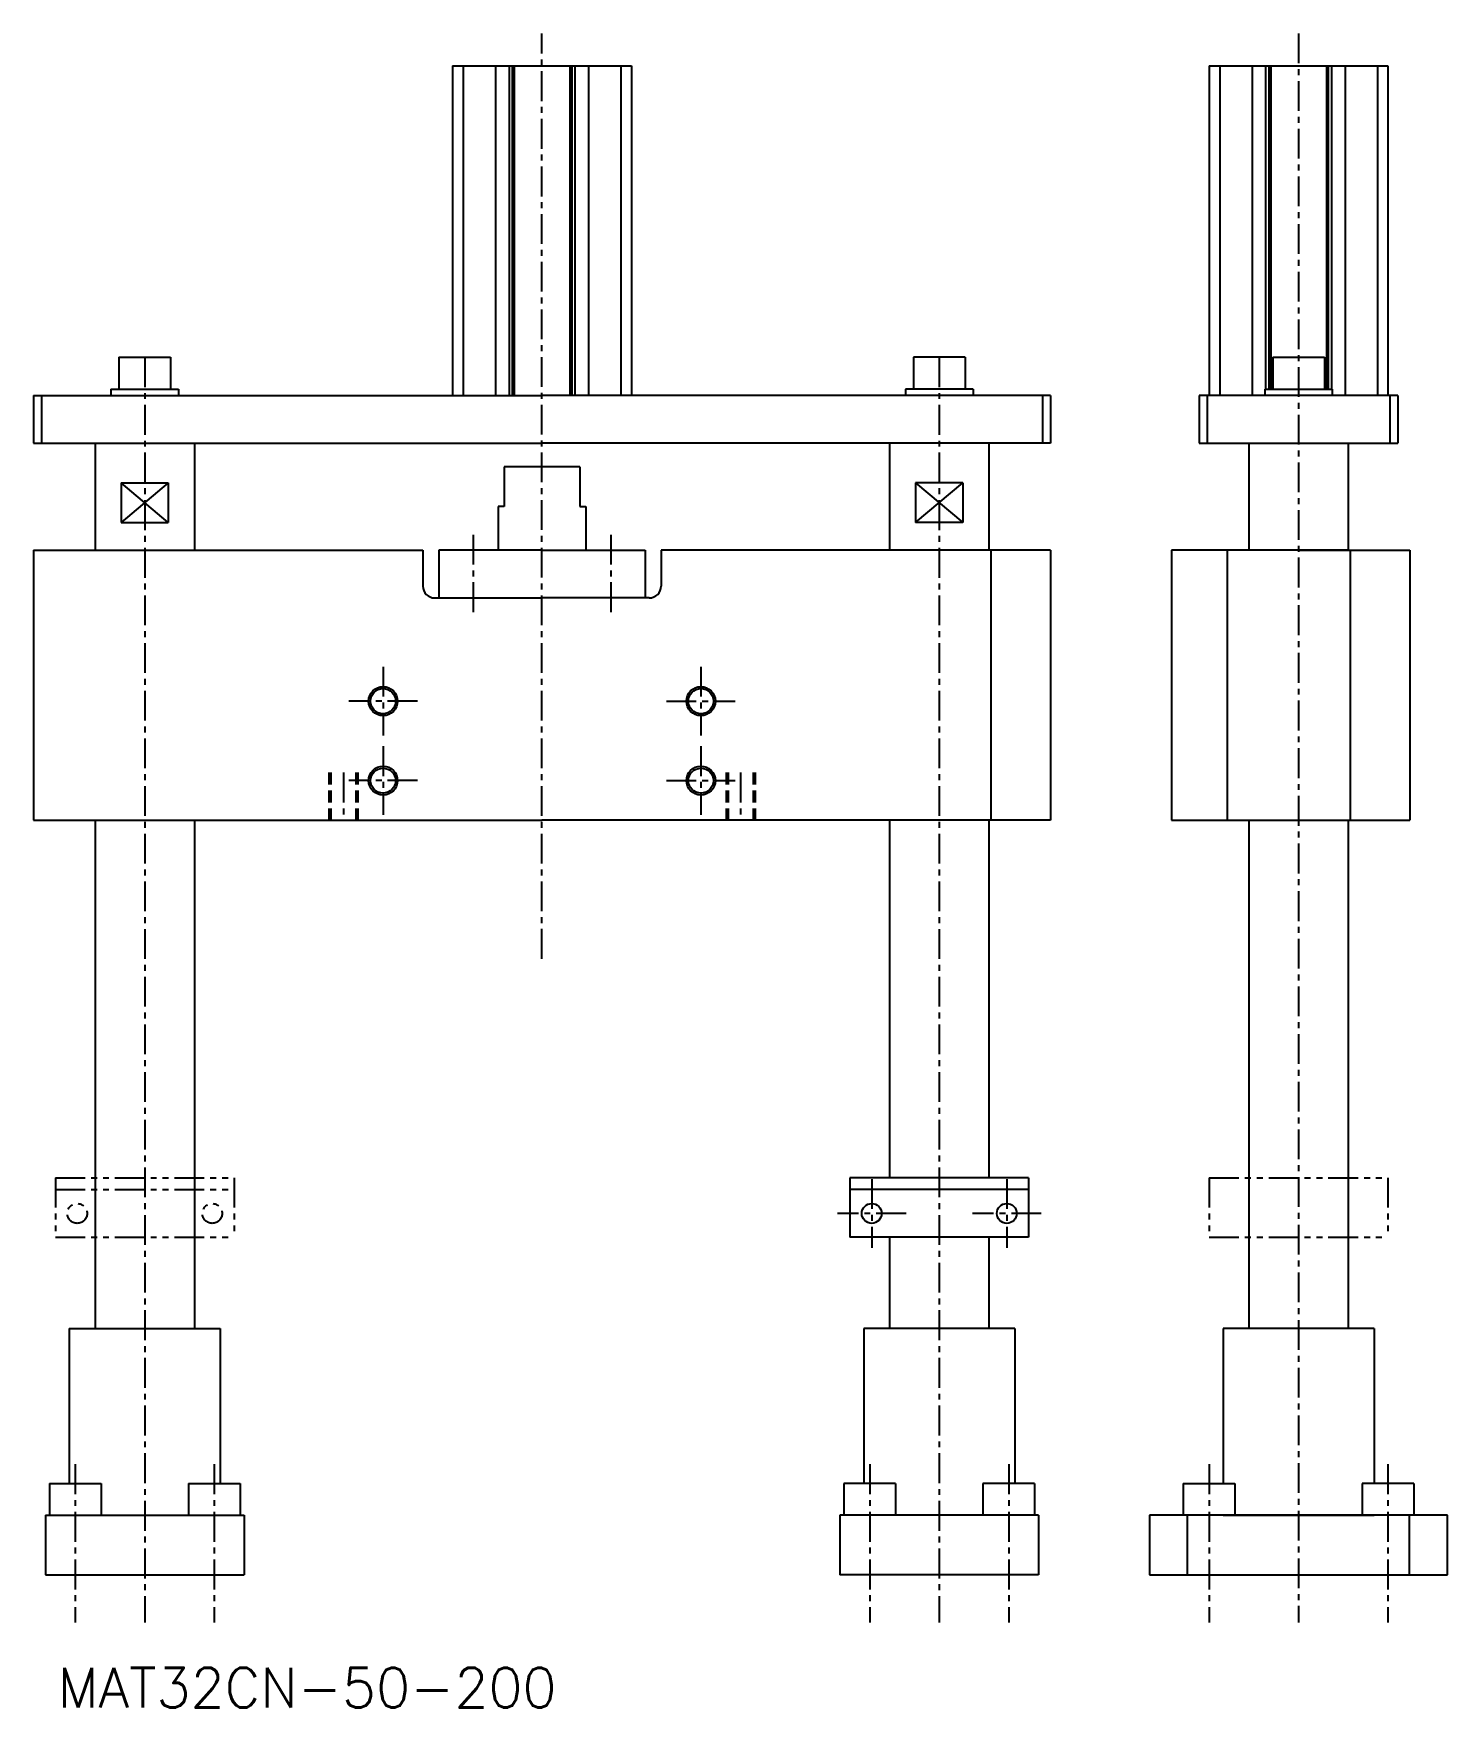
# Model space of a CAD drawing. Extents: x -509 to 474, y -330 to 241.
# Drawn here: x -508.9 to -152.9, y -330.4 to 91.1 of the extents above; entities that cross this region are included whole.
import ezdxf

# ---------------------------------------------------------------- set-up
doc = ezdxf.new("R2010")
doc.units = 0
for name, pattern in [('CENTER', [12, 7.5, -1.5, 1.5, -1.5]), ('DASHED', [4.5, 3, -1.5]), ('PHANTOM', [15, 7.5, -1.5, 1.5, -1.5, 1.5, -1.5])]:
    doc.linetypes.add(name, pattern=pattern)
doc.layers.get('0').update_dxf_attribs({"linetype": 'CONTINUOUS'})
doc.layers.add('CENTER', color=1, linetype='CENTER')
doc.styles.get("Standard").update_dxf_attribs({"font": 'txt.shx'})

msp = doc.modelspace()

# ---------------------------------------------------------------- linework, layer by layer
at = {"color": 7, "linetype": 'CONTINUOUS'}
for p, q in [((-403.38, 83), (-403.38, 0)), ((-403.38, 83), (-380.88, 83)), ((-400.72, 83), (-400.72, 0)), ((-392.58, 83), (-392.58, 0)), ((-389.18, 83), (-389.18, 0)), ((-388.38, 83), (-388.38, 0)), ((-387.88, 83), (-387.88, 0)), ((-380.88, 83), (-358.38, 83)), ((-373.88, 83), (-373.88, 0)), ((-373.38, 83), (-373.38, 0)), ((-372.58, 83), (-372.58, 0)), ((-369.18, 83), (-369.18, 0)), ((-361.04, 83), (-361.04, 0)), ((-358.38, 83), (-358.38, 0)), ((-212.94, 83), (-212.94, 0)), ((-212.94, 83), (-190.44, 83)), ((-210.28, 83), (-210.28, 0)), ((-202.14, 83), (-202.14, 0)), ((-198.74, 83), (-198.74, 1.6)), ((-197.94, 83), (-197.94, 1.6)), ((-197.44, 83), (-197.44, 1.6)), ((-190.44, 83), (-167.94, 83)), ((-183.44, 83), (-183.44, 1.6)), ((-182.94, 83), (-182.94, 1.6)), ((-182.14, 83), (-182.14, 1.6)), ((-178.74, 83), (-178.74, 0)), ((-170.6, 83), (-170.6, 0)), ((-167.94, 83), (-167.94, 0)), ((-487.38, 9.6), (-474.38, 9.6)), ((-487.38, 9.6), (-487.38, 1.6)), ((-474.38, 9.6), (-474.38, 1.6)), ((-274.38, 9.6), (-287.38, 9.6)), ((-287.38, 9.6), (-287.38, 1.6)), ((-274.38, 9.6), (-274.38, 1.6)), ((-196.94, 9.6), (-183.94, 9.6)), ((-196.94, 9.6), (-196.94, 1.6)), ((-183.94, 9.6), (-183.94, 1.6)), ((-508.88, 0), (-380.88, 0)), ((-508.88, 0), (-508.88, -12)), ((-506.88, 0), (-506.88, -12)), ((-489.38, 1.6), (-472.38, 1.6)), ((-489.38, 1.6), (-489.38, 0)), ((-472.38, 1.6), (-472.38, 0)), ((-252.88, 0), (-380.88, 0)), ((-272.38, 1.6), (-289.38, 1.6)), ((-289.38, 1.6), (-289.38, 0)), ((-272.38, 1.6), (-272.38, 0)), ((-254.88, 0), (-254.88, -12)), ((-252.88, 0), (-252.88, -12)), ((-165.44, 0), (-215.44, 0)), ((-215.44, 0), (-215.44, -12)), ((-213.44, 0), (-213.44, -12)), ((-198.94, 1.6), (-181.94, 1.6)), ((-198.94, 1.6), (-198.94, 0)), ((-181.94, 1.6), (-181.94, 0)), ((-167.44, 0), (-167.44, -12)), ((-165.44, 0), (-165.44, -12)), ((-508.88, -12), (-493.38, -12)), ((-508.88, -12), (-380.88, -12)), ((-493.38, -12), (-493.38, -39)), ((-468.38, -12), (-468.38, -39)), ((-252.88, -12), (-380.88, -12)), ((-293.38, -12), (-293.38, -39)), ((-268.38, -12), (-268.38, -39)), ((-215.44, -12), (-165.44, -12)), ((-202.94, -12), (-202.94, -39)), ((-177.94, -12), (-177.94, -39)), ((-390.38, -18), (-390.38, -28)), ((-371.38, -18), (-390.38, -18)), ((-371.38, -18), (-371.38, -28)), ((-486.82, -22), (-474.94, -22)), ((-486.82, -22), (-486.82, -32)), ((-474.94, -22), (-486.82, -32)), ((-474.94, -32), (-486.82, -22)), ((-474.94, -22), (-474.94, -32)), ((-286.82, -22), (-286.82, -32)), ((-286.82, -32), (-274.94, -22)), ((-274.94, -22), (-286.82, -22)), ((-286.82, -22), (-274.94, -32)), ((-274.94, -22), (-274.94, -32)), ((-391.88, -28), (-391.88, -39)), ((-390.38, -28), (-391.88, -28)), ((-371.38, -28), (-369.88, -28)), ((-369.88, -28), (-369.88, -39)), ((-486.82, -32), (-474.94, -32)), ((-274.94, -32), (-286.82, -32)), ((-508.88, -39), (-493.38, -39)), ((-508.88, -39), (-410.88, -39)), ((-508.88, -39), (-508.88, -107)), ((-410.88, -39), (-410.88, -48)), ((-380.88, -39), (-406.88, -39)), ((-406.88, -39), (-406.88, -51)), ((-380.88, -39), (-354.88, -39)), ((-354.88, -39), (-354.88, -51)), ((-252.88, -39), (-350.88, -39)), ((-350.88, -39), (-350.88, -48)), ((-267.88, -39), (-267.88, -107)), ((-252.88, -39), (-252.88, -107)), ((-190.44, -39), (-222.44, -39)), ((-222.44, -39), (-222.44, -107)), ((-208.44, -39), (-208.44, -107)), ((-177.94, -39), (-202.94, -39)), ((-190.44, -39), (-162.44, -39)), ((-177.44, -39), (-177.44, -107)), ((-162.44, -39), (-162.44, -107)), ((-407.88, -51), (-380.88, -51)), ((-353.88, -51), (-380.88, -51)), ((-508.88, -107), (-493.38, -107)), ((-508.88, -107), (-380.88, -107)), ((-493.38, -107), (-493.38, -235)), ((-468.38, -107), (-468.38, -235)), ((-252.88, -107), (-380.88, -107)), ((-293.38, -107), (-293.38, -197)), ((-268.38, -107), (-268.38, -197)), ((-222.44, -107), (-162.44, -107)), ((-202.94, -107), (-202.94, -235)), ((-177.94, -107), (-177.94, -235)), ((-258.38, -197), (-303.38, -197)), ((-303.38, -197), (-303.38, -212)), ((-258.38, -197), (-258.38, -212)), ((-258.38, -200), (-303.38, -200)), ((-258.38, -212), (-303.38, -212)), ((-293.38, -212), (-293.38, -235)), ((-268.38, -212), (-268.38, -235)), ((-499.88, -235), (-480.88, -235)), ((-499.88, -235), (-499.88, -274)), ((-480.88, -235), (-461.88, -235)), ((-461.88, -235), (-461.88, -274)), ((-299.88, -235), (-299.88, -274)), ((-280.88, -235), (-299.88, -235)), ((-261.88, -235), (-280.88, -235)), ((-261.88, -235), (-261.88, -274)), ((-209.44, -235), (-209.44, -274)), ((-171.44, -235), (-209.44, -235)), ((-171.44, -235), (-171.44, -274)), ((-504.88, -274), (-491.88, -274)), ((-504.88, -274), (-504.88, -282)), ((-491.88, -274), (-491.88, -282)), ((-469.88, -274), (-456.88, -274)), ((-469.88, -274), (-469.88, -282)), ((-456.88, -274), (-456.88, -282)), ((-291.88, -274), (-304.88, -274)), ((-304.88, -274), (-304.88, -282)), ((-291.88, -274), (-291.88, -282)), ((-256.88, -274), (-269.88, -274)), ((-269.88, -274), (-269.88, -282)), ((-256.88, -274), (-256.88, -282)), ((-219.44, -274), (-206.44, -274)), ((-219.44, -274), (-219.44, -282)), ((-206.44, -274), (-206.44, -282)), ((-161.44, -274), (-174.44, -274)), ((-174.44, -274), (-174.44, -282)), ((-161.44, -274), (-161.44, -282)), ((-505.88, -282), (-505.88, -297)), ((-505.88, -282), (-480.88, -282)), ((-480.88, -282), (-455.88, -282)), ((-455.88, -282), (-455.88, -297)), ((-305.88, -282), (-305.88, -297)), ((-280.88, -282), (-305.88, -282)), ((-255.88, -282), (-280.88, -282)), ((-255.88, -282), (-255.88, -297)), ((-190.44, -282), (-227.94, -282)), ((-227.94, -282), (-227.94, -297)), ((-218.39, -297), (-218.39, -282)), ((-209.44, -282), (-171.44, -282)), ((-152.94, -282), (-190.44, -282)), ((-162.49, -297), (-162.49, -282)), ((-152.94, -297), (-152.94, -282)), ((-505.88, -297), (-455.88, -297)), ((-255.88, -297), (-305.88, -297)), ((-227.94, -297), (-152.94, -297))]:
    msp.add_line(p, q, dxfattribs=at)
at = {"color": 3, "linetype": 'DASHED'}
for p, q in [((-434.53, -95), (-434.53, -107)), ((-434.03, -95), (-434.03, -107)), ((-427.73, -95), (-427.73, -107)), ((-427.23, -95), (-427.23, -107)), ((-334.53, -95), (-334.53, -107)), ((-334.03, -95), (-334.03, -107)), ((-327.73, -95), (-327.73, -107)), ((-327.23, -95), (-327.23, -107))]:
    msp.add_line(p, q, dxfattribs=at)
at = {"color": 3, "linetype": 'PHANTOM'}
for p, q in [((-503.38, -197), (-458.38, -197)), ((-503.38, -197), (-503.38, -212)), ((-458.38, -197), (-458.38, -212)), ((-212.94, -197), (-167.94, -197)), ((-212.94, -197), (-212.94, -212)), ((-167.94, -197), (-167.94, -212)), ((-503.38, -200), (-458.38, -200)), ((-503.38, -212), (-458.38, -212)), ((-212.94, -212), (-167.94, -212))]:
    msp.add_line(p, q, dxfattribs=at)
at = {"color": 7, "linetype": 'CONTINUOUS'}
for centre, radius in [((-420.88, -77), 3.65), ((-420.88, -77), 3.15), ((-340.88, -77), 3.65), ((-340.88, -77), 3.15), ((-420.88, -97), 3.65), ((-420.88, -97), 3.15), ((-340.88, -97), 3.65), ((-340.88, -97), 3.15), ((-297.88, -206), 2.5), ((-263.88, -206), 2.5)]:
    msp.add_circle(centre, radius, dxfattribs=at)
at = {"color": 3, "linetype": 'PHANTOM'}
for centre in [(-497.88, -206), (-463.88, -206)]:
    msp.add_circle(centre, 2.5, dxfattribs=at)
at = {"color": 7, "linetype": 'CONTINUOUS'}
for centre, start, end in [((-407.88, -48), 180, 270), ((-353.88, -48), 270, 360)]:
    msp.add_arc(centre, 3, start, end, dxfattribs=at)
msp.add_point((-380.88, 0), dxfattribs=at)
at = {"layer": 'CENTER', "color": 1, "linetype": 'CENTER'}
for p, q in [((-380.88, -141.87), (-380.88, 91.14)), ((-190.44, 91.14), (-190.44, -309)), ((-480.88, 9.6), (-480.88, -309)), ((-280.88, 9.6), (-280.88, -309)), ((-398.2, -35.07), (-398.2, -54.55)), ((-363.56, -35.07), (-363.56, -54.55)), ((-420.88, -68.35), (-420.88, -85.65)), ((-340.88, -68.35), (-340.88, -85.65)), ((-412.23, -77), (-429.53, -77)), ((-349.53, -77), (-332.23, -77)), ((-420.88, -88.35), (-420.88, -105.65)), ((-340.88, -88.35), (-340.88, -105.65)), ((-430.88, -95), (-430.88, -107)), ((-330.88, -95), (-330.88, -107)), ((-412.23, -97), (-429.53, -97)), ((-349.53, -97), (-332.23, -97)), ((-297.88, -197.35), (-297.88, -214.65)), ((-263.88, -197.35), (-263.88, -214.65)), ((-289.23, -206), (-306.53, -206)), ((-255.23, -206), (-272.53, -206)), ((-498.38, -269.17), (-498.38, -309)), ((-463.38, -269.17), (-463.38, -309)), ((-298.38, -269.17), (-298.38, -309)), ((-263.38, -269.17), (-263.38, -309)), ((-212.94, -269.17), (-212.94, -309)), ((-167.94, -269.17), (-167.94, -309))]:
    msp.add_line(p, q, dxfattribs=at)

# ---------------------------------------------------------------- texts
at = {"linetype": 'CONTINUOUS'}
msp.add_text('MAT32CN-50-200', height=10, dxfattribs=at).set_placement((-502.78, -330.43))

doc.saveas('drawing.dxf')
